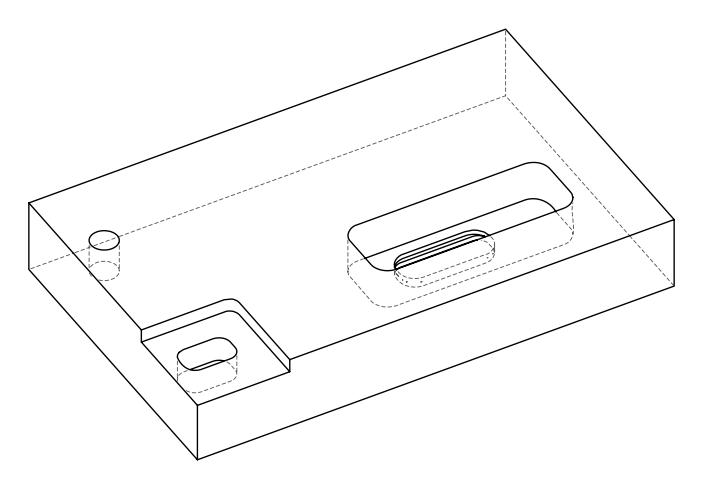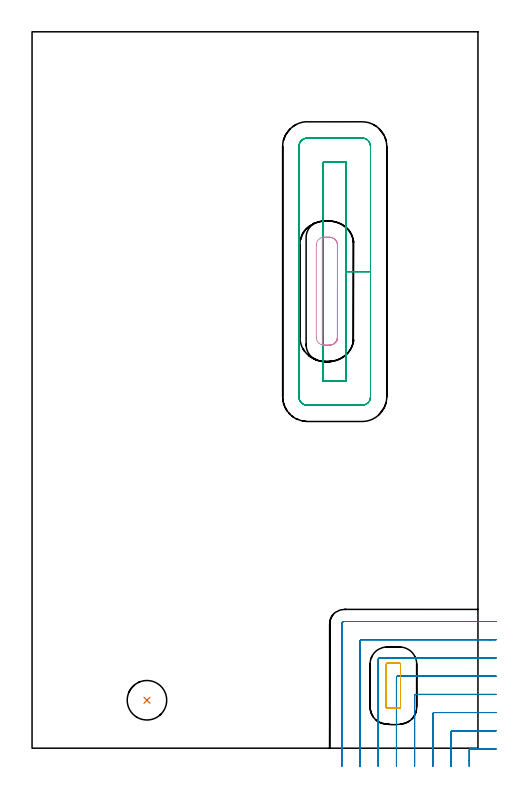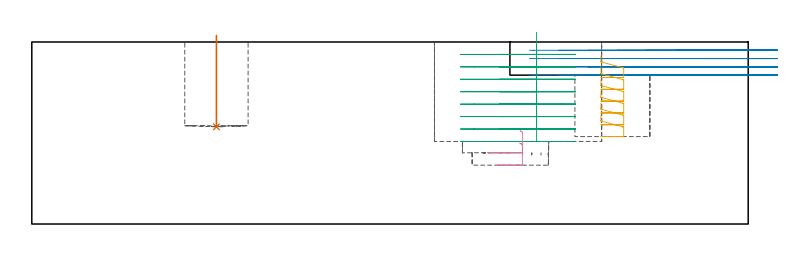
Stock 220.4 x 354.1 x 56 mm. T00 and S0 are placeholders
(PLAN: 5 operations, 2 tool changes, 18.4 min)
(1 INDEXABLE_INSERT_DRILL_BLIND_HOLE_FROM_SOLID | STEP1POCKET | NXT0302_010 | 0.11 min | 7717 mm3)
(2 MILL_CORNER_NOTCH_RECTANGULAR | CORNER_NOTCH_RECTANGULAR | NXT0201_011 | Follow Part, ap 3, ae 75% | 6.1 min | 51182 mm3)
(3 MILL_RECTANGULAR_POCKET | POCKET_RECTANGULAR_STRAIGHT | UGT0201_008 | Follow Part, ap 4, ae 75% | 10.15 min | 229102 mm3)
(4 MILL_RECTANGULAR_POCKET_1 | POCKET_RECTANGULAR_STRAIGHT_1 | UGT0201_008 | Follow Part, ap 4, ae 75% | 0.7 min | 11822 mm3)
(5 MILL_RECTANGULAR_POCKET_2 | POCKET_RECTANGULAR_STRAIGHT_2 | UGT0201_008 | Follow Part, ap 4, ae 75% | 1.33 min | 15437 mm3)
(TOOL NXT0302_010 | Index. Insert Drill 19.5mm [880-D1950L25-05] | D19.5 PA176 FL98 Z2)
(TOOL NXT0201_011 | ENDMILL 12mm [2P460-1200-NA 1630] | D12 FL38 Z6)
(TOOL UGT0201_008 | End Mill 16 mm | D16 FL32 Z4)
(OP 1 INDEXABLE_INSERT_DRILL_BLIND_HOLE_FROM_SOLID)
G17 G21 G94 G90
T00 M6
G54
G17 G0 G90 X56.8 Y23.7 S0 M3
G43 Z66. H1
G94 G81 G98 Z29.9 F250. R58.
G80
M5
M2
(OP 2 MILL_CORNER_NOTCH_RECTANGULAR)
G17 G21 G94 G90
T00 M6
G54
G17 G0 G90 X229.387 Y-0.4 S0 M3
G43 Z66. H1
Z53.45
G94 G1 X226.387 F250.
X216.695 F500.
G3 X216.1 Y-0.995 R0.6
G1 Y-6.
Y-9. F250.
G0 Z66.
X229.4 Y8.6
Z53.45
G1 X226.4
X207.696 F500.
G3 X207.1 Y8.004 R0.6
G1 Y-6.
Y-9. F250.
G0 Z66.
X229.4 Y17.6
Z53.45
G1 X226.4
X198.696 F500.
G3 X198.1 Y17.004 R0.6
G1 Y-6.
Y-9. F250.
G0 Z66.
X229.4 Y26.6
Z53.45
G1 X226.4
X189.696 F500.
G3 X189.1 Y26.004 R0.6
G1 Y-6.
Y-9. F250.
G0 Z66.
X229.4 Y35.6
Z53.45
G1 X226.4
X180.696 F500.
G3 X180.1 Y35.004 R0.6
G1 Y-6.
Y-9. F250.
G0 Z66.
X229.4 Y44.6
Z53.45
G1 X226.4
X171.696 F500.
G3 X171.1 Y44.004 R0.6
G1 Y-6.
Y-9. F250.
G0 Z66.
X229.4 Y53.6
Z53.45
G1 X226.4
X162.697 F500.
G3 X162.1 Y53.003 R0.6
G1 Y-6.
Y-9. F250.
G0 Z66.
X229.4 Y62.6
Z53.45
G1 X226.4
X154.3 F500.
G3 X153.1 Y61.4 R1.2
G1 Y-6.
Y-9. F250.
G0 Z66.
X229.387 Y-0.4
Z50.9
G1 X226.387
X216.695 F500.
G3 X216.1 Y-0.995 R0.6
G1 Y-6.
Y-9. F250.
G0 Z66.
X229.4 Y8.6
Z50.9
G1 X226.4
X207.696 F500.
G3 X207.1 Y8.004 R0.6
G1 Y-6.
Y-9. F250.
G0 Z66.
X229.4 Y17.6
Z50.9
G1 X226.4
X198.696 F500.
G3 X198.1 Y17.004 R0.6
G1 Y-6.
Y-9. F250.
G0 Z66.
X229.4 Y26.6
Z50.9
G1 X226.4
X189.696 F500.
G3 X189.1 Y26.004 R0.6
G1 Y-6.
Y-9. F250.
G0 Z66.
X229.4 Y35.6
Z50.9
G1 X226.4
X180.696 F500.
G3 X180.1 Y35.004 R0.6
G1 Y-6.
Y-9. F250.
G0 Z66.
X229.4 Y44.6
Z50.9
G1 X226.4
X171.696 F500.
G3 X171.1 Y44.004 R0.6
G1 Y-6.
Y-9. F250.
G0 Z66.
X229.4 Y53.6
Z50.9
G1 X226.4
X162.697 F500.
G3 X162.1 Y53.003 R0.6
G1 Y-6.
Y-9. F250.
G0 Z66.
X229.4 Y62.6
Z50.9
G1 X226.4
X154.3 F500.
G3 X153.1 Y61.4 R1.2
G1 Y-6.
Y-9. F250.
G0 Z66.
X229.387 Y-0.4
Z48.35
G1 X226.387
X216.695 F500.
G3 X216.1 Y-0.995 R0.6
G1 Y-6.
Y-9. F250.
G0 Z66.
X229.4 Y8.6
Z48.35
G1 X226.4
X207.696 F500.
G3 X207.1 Y8.004 R0.6
G1 Y-6.
Y-9. F250.
G0 Z66.
X229.4 Y17.6
Z48.35
G1 X226.4
X198.696 F500.
G3 X198.1 Y17.004 R0.6
G1 Y-6.
Y-9. F250.
G0 Z66.
X229.4 Y26.6
Z48.35
G1 X226.4
X189.696 F500.
G3 X189.1 Y26.004 R0.6
G1 Y-6.
Y-9. F250.
G0 Z66.
X229.4 Y35.6
Z48.35
G1 X226.4
X180.696 F500.
G3 X180.1 Y35.004 R0.6
G1 Y-6.
Y-9. F250.
G0 Z66.
X229.4 Y44.6
Z48.35
G1 X226.4
X171.696 F500.
G3 X171.1 Y44.004 R0.6
G1 Y-6.
Y-9. F250.
G0 Z66.
X229.4 Y53.6
Z48.35
G1 X226.4
X162.697 F500.
G3 X162.1 Y53.003 R0.6
G1 Y-6.
Y-9. F250.
G0 Z66.
X229.4 Y62.6
Z48.35
G1 X226.4
X154.3 F500.
G3 X153.1 Y61.4 R1.2
G1 Y-6.
Y-9. F250.
G0 Z66.
X229.387 Y-0.4
Z45.8
G1 X226.387
X216.695 F500.
G3 X216.1 Y-0.995 R0.6
G1 Y-6.
Y-9. F250.
G0 Z66.
X229.4 Y8.6
Z45.8
G1 X226.4
X207.696 F500.
G3 X207.1 Y8.004 R0.6
G1 Y-6.
Y-9. F250.
G0 Z66.
X229.4 Y17.6
Z45.8
G1 X226.4
X198.696 F500.
G3 X198.1 Y17.004 R0.6
G1 Y-6.
Y-9. F250.
G0 Z66.
X229.4 Y26.6
Z45.8
G1 X226.4
X189.696 F500.
G3 X189.1 Y26.004 R0.6
G1 Y-6.
Y-9. F250.
G0 Z66.
X229.4 Y35.6
Z45.8
G1 X226.4
X180.696 F500.
G3 X180.1 Y35.004 R0.6
G1 Y-6.
Y-9. F250.
G0 Z66.
X229.4 Y44.6
Z45.8
G1 X226.4
X171.696 F500.
G3 X171.1 Y44.004 R0.6
G1 Y-6.
Y-9. F250.
G0 Z66.
X229.4 Y53.6
Z45.8
G1 X226.4
X162.697 F500.
G3 X162.1 Y53.003 R0.6
G1 Y-6.
Y-9. F250.
G0 Z66.
X229.4 Y62.6
Z45.8
G1 X226.4
X154.3 F500.
G3 X153.1 Y61.4 R1.2
G1 Y-6.
Y-9. F250.
G0 Z66.
M5
M2
(OP 3 MILL_RECTANGULAR_POCKET)
G17 G21 G94 G90
T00 M6
G54
G17 G0 G90 X155.3 Y210.079 S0 M3
G43 Z66. H0
Z59.
G94 G1 Y235.55 Z52.175 F250.
Y289.6 F500.
X143.9
Y181.5
X155.3
Y235.55
X167.3
Y297.4
G3 X163.1 Y301.6 R4.2
G1 X136.1
G3 X131.9 Y297.4 R4.2
G1 Y173.7
G3 X136.1 Y169.5 R4.2
G1 X163.1
G3 X167.3 Y173.7 R4.2
G1 Y235.55
Y236.55
G0 X155.3 Y210.079 Z55.175
G1 Y235.55 Z48.35 F250.
Y289.6 F500.
X143.9
Y181.5
X155.3
Y235.55
X167.3
Y297.4
G3 X163.1 Y301.6 R4.2
G1 X136.1
G3 X131.9 Y297.4 R4.2
G1 Y173.7
G3 X136.1 Y169.5 R4.2
G1 X163.1
G3 X167.3 Y173.7 R4.2
G1 Y235.55
Y236.55
G0 X155.3 Y210.079 Z51.35
G1 Y235.55 Z44.525 F250.
Y289.6 F500.
X143.9
Y181.5
X155.3
Y235.55
X167.3
Y297.4
G3 X163.1 Y301.6 R4.2
G1 X136.1
G3 X131.9 Y297.4 R4.2
G1 Y173.7
G3 X136.1 Y169.5 R4.2
G1 X163.1
G3 X167.3 Y173.7 R4.2
G1 Y235.55
Y236.55
G0 X155.3 Y210.079 Z47.525
G1 Y235.55 Z40.7 F250.
Y289.6 F500.
X143.9
Y181.5
X155.3
Y235.55
X167.3
Y297.4
G3 X163.1 Y301.6 R4.2
G1 X136.1
G3 X131.9 Y297.4 R4.2
G1 Y173.7
G3 X136.1 Y169.5 R4.2
G1 X163.1
G3 X167.3 Y173.7 R4.2
G1 Y235.55
Y236.55
G0 X155.3 Y210.079 Z43.7
G1 Y235.55 Z36.875 F250.
Y289.6 F500.
X143.9
Y181.5
X155.3
Y235.55
X167.3
Y297.4
G3 X163.1 Y301.6 R4.2
G1 X136.1
G3 X131.9 Y297.4 R4.2
G1 Y173.7
G3 X136.1 Y169.5 R4.2
G1 X163.1
G3 X167.3 Y173.7 R4.2
G1 Y235.55
Y236.55
G0 X155.3 Y210.079 Z39.875
G1 Y235.55 Z33.05 F250.
Y289.6 F500.
X143.9
Y181.5
X155.3
Y235.55
X167.3
Y297.4
G3 X163.1 Y301.6 R4.2
G1 X136.1
G3 X131.9 Y297.4 R4.2
G1 Y173.7
G3 X136.1 Y169.5 R4.2
G1 X163.1
G3 X167.3 Y173.7 R4.2
G1 Y235.55
Y236.55
G0 X155.3 Y210.079 Z36.05
G1 Y235.55 Z29.225 F250.
Y289.6 F500.
X143.9
Y181.5
X155.3
Y235.55
X167.3
Y297.4
G3 X163.1 Y301.6 R4.2
G1 X136.1
G3 X131.9 Y297.4 R4.2
G1 Y173.7
G3 X136.1 Y169.5 R4.2
G1 X163.1
G3 X167.3 Y173.7 R4.2
G1 Y235.55
Y236.55
G0 X155.3 Y210.079 Z32.225
G1 Y235.55 Z25.4 F250.
Y289.6 F500.
X143.9
Y181.5
X155.3
Y235.55
X167.3
Y297.4
G3 X163.1 Y301.6 R4.2
G1 X136.1
G3 X131.9 Y297.4 R4.2
G1 Y173.7
G3 X136.1 Y169.5 R4.2
G1 X163.1
G3 X167.3 Y173.7 R4.2
G1 Y235.55
Y236.55
G0 Z66.
M5
M2
(OP 4 MILL_RECTANGULAR_POCKET_1)
G17 G21 G94 G90
T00 M6
G54
G17 G0 G90 X150.199 Y200.739 S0 M3
G43 Z66. H0
Z28.68
G94 G1 X150.356 Y200.944 Z28.611 F250.
X150.614 Y201.397 Z28.471
X150.809 Y201.88 Z28.332
X150.939 Y202.385 Z28.192
X151. Y202.902 Z28.052
Y225.9 Z21.89
Y248.7 F500.
G3 X147.1 Y252.6 R3.9
G1 X144.4
G3 X140.5 Y248.7 R3.9
G1 Y203.1
G3 X144.4 Y199.2 R3.9
G1 X147.1
G3 X151. Y203.1 R3.9
G1 Y225.9
Y226.9
G0 X150.107 Y200.742 Z24.89
G1 X150.21 Y200.857 Z24.849 F250.
X150.462 Y201.293 Z24.714
X150.59 Y201.555 Z24.635
X150.7 Y201.843 Z24.553
X150.787 Y202.134 Z24.471
X150.857 Y202.428 Z24.39
X150.9 Y202.724 Z24.31
X150.917 Y203.027 Z24.229
X150.926 Y203.334 Z24.147
Y225.901 Z18.1
Y247.845 F500.
X150.895 Y249.305
G3 X150.155 Y250.984 R4.24
X146.887 Y252.525 R3.846
G1 X145.75 Y252.528
X144.613 Y252.525
X144.29 Y252.512
X143.982 Y252.49
X143.461 Y252.396
X143.466 Y252.257
X143.465 Y199.404
X143.71 Y199.348
X143.98 Y199.31
X144.614 Y199.273
X146.887 Y199.271
X147.747 Y199.311
G3 X149.356 Y200.021 R4.462
G1 X149.581 Y200.196
X149.787 Y200.388
X150.21 Y200.857
G3 X150.926 Y203.334 R4.242
G1 Y225.901
Y226.901
G0 Z66.
M5
M2
(OP 5 MILL_RECTANGULAR_POCKET_2)
G17 G21 G94 G90
T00 M6
G54
G17 G0 G90 X175.1 Y26.958 S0 M3
G43 Z66. H0
Z51.725
G94 G1 Y20.3 Z49.941 F250.
Y20.237 Z49.924
X175.16 Y20.079 Z49.879
X175.279 Y19.96 Z49.834
X175.437 Y19.9 Z49.789
X181.763 Z48.093
X181.921 Y19.96 Z48.048
X182.04 Y20.079 Z48.003
X182.1 Y20.237 Z47.958
Y30.95 Z45.087
Y41.6 F500.
G3 X181.7 Y42. R0.4
G1 X175.5
G3 X175.1 Y41.6 R0.4
G1 Y20.3
G3 X175.5 Y19.9 R0.4
G1 X181.7
G3 X182.1 Y20.3 R0.4
G1 Y30.95
Y31.95
G0 X175.1 Y26.958 Z48.087
G1 Y20.3 Z46.304 F250.
Y20.237 Z46.287
X175.16 Y20.079 Z46.241
X175.279 Y19.96 Z46.196
X175.437 Y19.9 Z46.151
X181.763 Z44.456
X181.921 Y19.96 Z44.411
X182.04 Y20.079 Z44.366
X182.1 Y20.237 Z44.321
Y30.95 Z41.45
Y41.6 F500.
G3 X181.7 Y42. R0.4
G1 X175.5
G3 X175.1 Y41.6 R0.4
G1 Y20.3
G3 X175.5 Y19.9 R0.4
G1 X181.7
G3 X182.1 Y20.3 R0.4
G1 Y30.95
Y31.95
G0 X175.1 Y26.958 Z44.45
G1 Y20.3 Z42.666 F250.
Y20.237 Z42.649
X175.16 Y20.079 Z42.604
X175.279 Y19.96 Z42.559
X175.437 Y19.9 Z42.514
X181.763 Z40.818
X181.921 Y19.96 Z40.773
X182.04 Y20.079 Z40.728
X182.1 Y20.237 Z40.683
Y30.95 Z37.812
Y41.6 F500.
G3 X181.7 Y42. R0.4
G1 X175.5
G3 X175.1 Y41.6 R0.4
G1 Y20.3
G3 X175.5 Y19.9 R0.4
G1 X181.7
G3 X182.1 Y20.3 R0.4
G1 Y30.95
Y31.95
G0 X175.1 Y26.958 Z40.812
G1 Y20.3 Z39.029 F250.
Y20.237 Z39.012
X175.16 Y20.079 Z38.966
X175.279 Y19.96 Z38.921
X175.437 Y19.9 Z38.876
X181.763 Z37.181
X181.921 Y19.96 Z37.136
X182.04 Y20.079 Z37.091
X182.1 Y20.237 Z37.046
Y30.95 Z34.175
Y41.6 F500.
G3 X181.7 Y42. R0.4
G1 X175.5
G3 X175.1 Y41.6 R0.4
G1 Y20.3
G3 X175.5 Y19.9 R0.4
G1 X181.7
G3 X182.1 Y20.3 R0.4
G1 Y30.95
Y31.95
G0 X175.1 Y26.958 Z37.175
G1 Y20.3 Z35.391 F250.
Y20.237 Z35.374
X175.16 Y20.079 Z35.329
X175.279 Y19.96 Z35.284
X175.437 Y19.9 Z35.239
X181.763 Z33.543
X181.921 Y19.96 Z33.498
X182.04 Y20.079 Z33.453
X182.1 Y20.237 Z33.408
Y30.95 Z30.537
Y41.6 F500.
G3 X181.7 Y42. R0.4
G1 X175.5
G3 X175.1 Y41.6 R0.4
G1 Y20.3
G3 X175.5 Y19.9 R0.4
G1 X181.7
G3 X182.1 Y20.3 R0.4
G1 Y30.95
Y31.95
G0 X175.1 Y26.958 Z33.537
G1 Y20.3 Z31.754 F250.
Y20.237 Z31.737
X175.16 Y20.079 Z31.691
X175.279 Y19.96 Z31.646
X175.437 Y19.9 Z31.601
X181.763 Z29.906
X181.921 Y19.96 Z29.861
X182.04 Y20.079 Z29.816
X182.1 Y20.237 Z29.771
Y30.95 Z26.9
Y41.6 F500.
G3 X181.7 Y42. R0.4
G1 X175.5
G3 X175.1 Y41.6 R0.4
G1 Y20.3
G3 X175.5 Y19.9 R0.4
G1 X181.7
G3 X182.1 Y20.3 R0.4
G1 Y30.95
Y31.95
G0 Z66.
M5
M2
